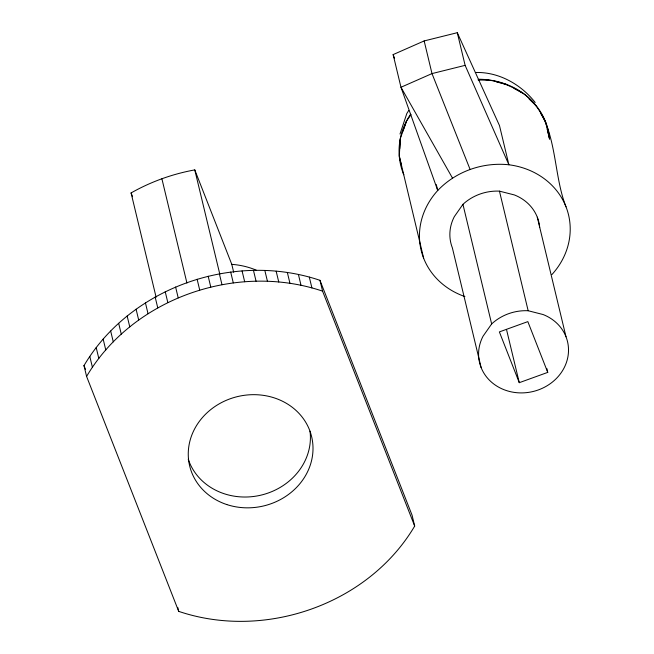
<?xml version="1.0" encoding="UTF-8"?>
<svg xmlns="http://www.w3.org/2000/svg" width="654" height="654" viewBox="0 0 654 654"><rect width="100%" height="100%" fill="white"/><g stroke="black" fill="none" stroke-linecap="round" stroke-linejoin="round"><path stroke-width="0.98" d="M399.43 156.739L401.613 166.157M399.741 148.646L400.346 138.91M549.434 138.517L547.251 129.1M400.003 134.037L406.837 113.469L408.717 110.542M402.954 131.062L406.314 121.677M83.99 365.611C130.383 287.081 234.222 251.332 319.969 280.321L412.085 515.246L414.685 526.078C368.292 604.598 264.453 640.348 178.706 611.367L86.59 376.434L83.99 365.611L85.486 369.412M86.59 376.434C132.975 297.913 236.822 262.156 322.569 291.144L414.685 526.078M411.039 114.605L406.551 121.015L400.387 138.223L399.275 156.069L423.661 258.24M539.681 227.486A45.216 40.532 -13.5 0 0 514.371 194.933L499.452 191.148A45.903 41.153 -13.5 0 0 462.942 204.342L454.326 216.637A45.216 40.532 -13.5 0 0 452.372 247.866L481.091 367.458M491.653 323.943L483.036 336.23A45.216 40.532 -13.5 0 0 504.005 389.694A45.216 40.532 -13.5 0 0 564.05 367.998A45.216 40.532 -13.5 0 0 543.082 314.533L528.162 310.74A45.903 41.153 -13.5 0 0 491.653 323.943L462.942 204.342M551.935 274.541A75.79 67.942 -13.5 0 0 508.894 164.775C482.726 161.988 455.936 171.381 437.73 190.494A75.79 67.942 -13.5 0 0 464.896 296.564M436.316 184.616L437.73 190.494L400.976 87.26L393.136 54.601L424.16 40.932L457.285 32.7L499.493 125.593L508.894 164.775L465.125 65.351L457.285 32.7M547.741 372.388L527.835 321.621L499.37 331.905L519.276 382.68L547.741 372.388L546.801 368.439M465.125 65.351L432 73.591L400.976 87.26L452.413 177.962M475.352 72.504C498.659 71.719 521.042 84.358 535.176 102.482M487.737 79.894L478.009 79.813C494.326 78.823 510.087 84.987 523.633 93.677C558.753 119.772 551.42 169.991 566.004 206.795M496.272 81.873L506.458 84.456M514.028 88.404L522.996 93.326M529.086 98.967L536.223 105.899M540.417 112.848L545.24 121.309M403.281 173.343L403.829 174.749M469.981 169.149L432 73.591L424.16 40.932M233.691 272.293L231.786 264.347L194.778 169.901A183.447 164.456 -13.5 0 0 131.078 192.93L132.566 196.731M393.136 54.601L394.534 58.435M537.286 217.177L566.004 336.769M499.452 191.148L528.162 310.74M506.49 329.412L519.276 382.68M319.969 280.321L322.569 291.144M309.317 277.124L311.917 287.956M298.437 274.541L301.036 285.365M287.368 272.563L289.967 283.386M276.16 271.206L278.759 282.038M264.845 270.478L267.445 281.31M253.466 270.38L256.066 281.204M242.07 270.911L244.67 281.735M230.69 272.064L233.29 282.888M194.778 169.901L219.818 274.198M219.376 273.838L221.976 284.67M208.176 276.233L210.776 287.065M197.116 279.233L199.715 290.065M161.898 178.771L186.938 283.059M175.607 287.008L178.199 297.84M165.233 291.758L167.833 302.581M131.078 192.93L156.11 297.227M155.162 297.055L157.761 307.879M145.441 302.876L148.033 313.707M136.089 309.211L138.689 320.035M127.162 316.029L129.762 326.861M118.676 323.313L121.276 334.137M177.757 607.427L178.706 611.367M110.673 331.022L113.273 341.846M103.169 339.14L105.768 349.964M96.212 347.626L98.811 358.457M89.811 356.463L92.41 367.286M545.583 121.914L549.589 139.188A75.79 67.942 -13.5 0 0 478.72 79.248M231.786 264.347A75.39 67.583 -13.5 0 1 256.303 270.176M310.012 431.19A62.719 56.219 -13.5 0 1 260.521 495.25A62.719 56.219 -13.5 0 1 188.238 459.214M403.265 173.367A75.79 67.942 -13.5 0 1 410.557 114.262M226.799 504.561A62.719 56.219 -13.5 0 0 312.473 441.058A62.719 56.219 -13.5 0 0 212.632 408.145A62.719 56.219 -13.5 0 0 226.799 504.561"/></g></svg>
